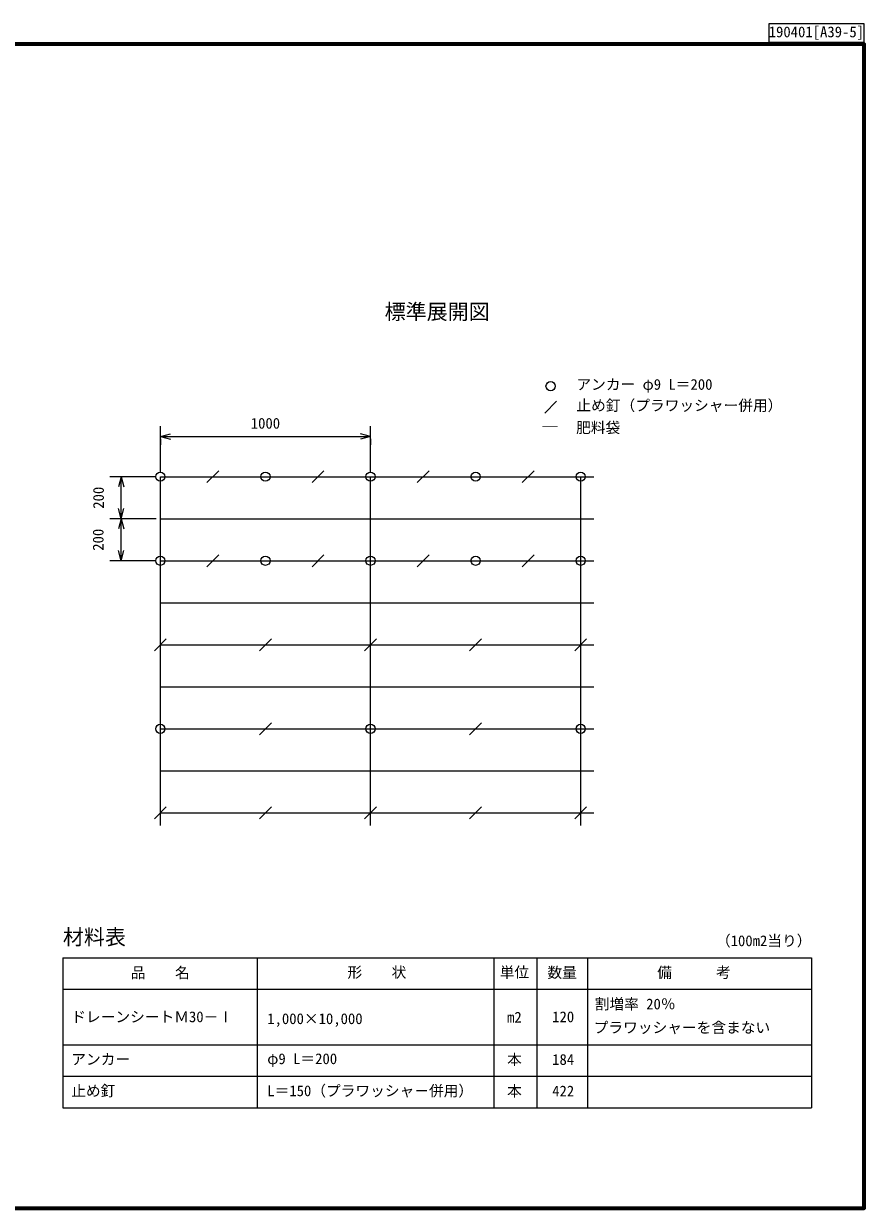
# Model space of a CAD drawing. Units: millimetres, scale not verified. Extents: x 200 to 8200, y 200 to 5838.
# Drawn here: x 4200 to 8200, y 200 to 5838 of the extents above; entities that cross this region are included whole.
import ezdxf
from ezdxf.enums import TextEntityAlignment as Align

# ---------------------------------------------------------------- set-up
doc = ezdxf.new("R2010")
doc.units = ezdxf.units.MM
doc.header["$LTSCALE"] = 20
for name, color, linetype, lineweight in [('C-DOC', 3, 'Continuous', 25), ('C-MTR-FRAM', 5, 'Continuous', 25), ('C-MTR-LINE', 5, 'Continuous', 13), ('C-STR', 7, 'Continuous', 25), ('C-STR-DIM', 1, 'Continuous', 13), ('C-STR-TXT', 7, 'Continuous', 25), ('C-TTL', 2, 'Continuous', 70)]:
    doc.layers.add(name, color=color, linetype=linetype, lineweight=lineweight)
for name, color, linetype in [('C-MTR', 5, 'Continuous'), ('C-MTR-TXT', 5, 'Continuous'), ('C-TTL-TXT', 7, 'Continuous')]:
    doc.layers.add(name, color=color, linetype=linetype)
doc.styles.add('ＭＳ ゴシック', font='')
doc.styles.get('ＭＳ ゴシック').set_extended_font_data('MS Gothic')

msp = doc.modelspace()

# ---------------------------------------------------------------- linework, layer by layer
at = {"layer": 'C-DOC'}
for p, q in [((8200, 5838), (7745, 5838)), ((7745, 5838), (7745, 5750)), ((8200, 5750), (8200, 5838)), ((7745, 5750), (8200, 5750))]:
    msp.add_line(p, q, dxfattribs=at)
at = {"layer": 'C-MTR-FRAM'}
for p, q in [((4386.31, 1392.31), (4386.31, 678.23)), ((4386.31, 1392.31), (7949.03, 1392.31)), ((7949.03, 1392.31), (7949.03, 678.23)), ((4386.31, 678.23), (7949.03, 678.23))]:
    msp.add_line(p, q, dxfattribs=at)
at = {"layer": 'C-MTR-LINE'}
for p, q in [((5311.28, 1392.31), (5311.28, 678.23)), ((6437.54, 1392.31), (6437.54, 678.23)), ((6641.13, 1392.31), (6641.13, 678.23)), ((6882.89, 1392.31), (6882.89, 678.23)), ((4386.31, 1242.31), (7949.03, 1242.31)), ((4386.31, 978.23), (7949.03, 978.23)), ((4386.31, 828.23), (7949.03, 828.23))]:
    msp.add_line(p, q, dxfattribs=at)
at = {"layer": 'C-STR'}
for p, q in [((4850.38, 2022.03), (4850.38, 3682.03)), ((5072.09, 3653.74), (5128.66, 3710.31)), ((5572.09, 3653.74), (5628.66, 3710.31)), ((5850.38, 2022.03), (5850.38, 3682.03)), ((6072.09, 3653.74), (6128.66, 3710.31)), ((6572.09, 3653.74), (6628.66, 3710.31)), ((6850.38, 2022.03), (6850.38, 3682.03)), ((5072.09, 3253.74), (5128.66, 3310.31)), ((5572.09, 3253.74), (5628.66, 3310.31)), ((6072.09, 3253.74), (6128.66, 3310.31)), ((6572.09, 3253.74), (6628.66, 3310.31)), ((4822.09, 2853.74), (4878.66, 2910.31)), ((5322.09, 2853.74), (5378.66, 2910.31)), ((5822.09, 2853.74), (5878.66, 2910.31)), ((6322.09, 2853.74), (6378.66, 2910.31)), ((6822.09, 2853.74), (6878.66, 2910.31)), ((5322.09, 2453.74), (5378.66, 2510.31)), ((6322.09, 2453.74), (6378.66, 2510.31)), ((4822.09, 2053.74), (4878.66, 2110.31)), ((5322.09, 2053.74), (5378.66, 2110.31)), ((5822.09, 2053.74), (5878.66, 2110.31)), ((6322.09, 2053.74), (6378.66, 2110.31)), ((6822.09, 2053.74), (6878.66, 2110.31))]:
    msp.add_line(p, q, dxfattribs=at)
at = {"layer": 'C-STR', "color": 3}
for p, q in [((4850.38, 3682.03), (6913.38, 3682.03)), ((4850.38, 3482.03), (6913.38, 3482.03)), ((4850.38, 3282.03), (6913.38, 3282.03)), ((4850.38, 3082.03), (6913.38, 3082.03)), ((4850.38, 2882.03), (6913.38, 2882.03)), ((4850.38, 2682.03), (6913.38, 2682.03)), ((4850.38, 2482.03), (6913.38, 2482.03)), ((4850.38, 2282.03), (6913.38, 2282.03)), ((4850.38, 2082.03), (6913.38, 2082.03))]:
    msp.add_line(p, q, dxfattribs=at)
at = {"layer": 'C-STR'}
for centre in [(4850.38, 3682.03), (5350.38, 3682.03), (5850.38, 3682.03), (6350.38, 3682.03), (6850.38, 3682.03), (4850.38, 3282.03), (5350.38, 3282.03), (5850.38, 3282.03), (6350.38, 3282.03), (6850.38, 3282.03), (4850.38, 2482.03), (5850.38, 2482.03), (6850.38, 2482.03)]:
    msp.add_circle(centre, 22, dxfattribs=at)
at = {"layer": 'C-STR-DIM'}
for p, q in [((4850.38, 3702.03), (4850.38, 3922.03)), ((5850.38, 3702.03), (5850.38, 3922.03)), ((4850.38, 3873.03), (4898.67, 3885.97)), ((4850.38, 3873.03), (4898.67, 3860.09)), ((4850.38, 3873.03), (5850.38, 3873.03)), ((4850.38, 3862.03), (4850.38, 3833.03)), ((5850.38, 3873.03), (5802.08, 3885.97)), ((5850.38, 3873.03), (5802.08, 3860.09)), ((5850.38, 3862.03), (5850.38, 3833.03)), ((4830.38, 3682.03), (4610.38, 3682.03)), ((4663.76, 3682.03), (4650.82, 3633.73)), ((4663.76, 3682.03), (4676.71, 3633.73)), ((4663.76, 3482.03), (4663.76, 3682.03)), ((4663.76, 3482.03), (4650.82, 3530.32)), ((4663.76, 3482.03), (4676.71, 3530.32)), ((4830.38, 3482.03), (4610.38, 3482.03)), ((4663.76, 3482.03), (4650.82, 3433.73)), ((4663.76, 3282.03), (4663.76, 3482.03)), ((4663.76, 3482.03), (4676.71, 3433.73)), ((4663.76, 3282.03), (4650.82, 3330.32)), ((4663.76, 3282.03), (4676.71, 3330.32)), ((4830.38, 3282.03), (4610.38, 3282.03))]:
    msp.add_line(p, q, dxfattribs=at)
at = {"layer": 'C-STR-TXT'}
msp.add_line((6679.07, 3984.44), (6735.64, 4041.01), dxfattribs=at)
msp.add_circle((6707.35, 4112.73), 22, dxfattribs=at)
at = {"layer": 'C-TTL'}
msp.add_lwpolyline([(200, 200), (8200, 200), (8200, 5740), (200, 5740)], close=True, dxfattribs=at)

# ---------------------------------------------------------------- texts
at = {"layer": 'C-DOC', "style": 'ＭＳ ゴシック'}
msp.add_text('190401[A39-5]', height=51.32, dxfattribs=at).set_placement((7745, 5758), align=Align.BOTTOM_LEFT)
at = {"layer": 'C-MTR', "style": 'ＭＳ ゴシック'}
msp.add_text('材料表', height=73.31, dxfattribs=at).set_placement((4386.31, 1432.31), align=Align.BOTTOM_LEFT)
at = {"layer": 'C-MTR-TXT', "style": 'ＭＳ ゴシック'}
for s, p in [('（100m2当り）', (7494.03, 1432.31)), ('\u3000品\u3000\u3000名\u3000', (4639.77, 1280.31)), ('\u3000形\u3000\u3000状\u3000', (5670.71, 1282.32)), ('\u3000備\u3000\u3000\u3000考\u3000', (7144.74, 1281.65)), ('割増率 20％', (6917.19, 1131.31)), ('ドレーンシートＭ30－Ⅰ', (4426.31, 1070.34)), ('1,000×10,000', (5358.93, 1061.35)), ('プラワッシャーを含まない', (6912.3, 1019.37)), ('アンカー', (4426.31, 868.23)), ('φ9 L＝200', (5358.93, 870.66)), ('止め釘', (4426.31, 718.23)), ('L＝150（プラワッシャ－併用）', (5358.93, 718.23))]:
    msp.add_text(s, height=51.32, dxfattribs=at).set_placement(p, align=Align.BOTTOM_LEFT)
for s, p in [('単位', (6535.13, 1282.31)), ('数量', (6762.17, 1281.31)), ('m2', (6535.13, 1068.34)), ('本', (6535.13, 867.23)), ('本', (6535.13, 717.23))]:
    msp.add_text(s, height=51.32, dxfattribs=at).set_placement(p, align=Align.BOTTOM_CENTER)
for s, p in [('120', (6819.48, 1070.34)), ('184', (6819.48, 867.23)), ('422', (6819.48, 717.23))]:
    msp.add_text(s, height=51.32, dxfattribs=at).set_placement(p, align=Align.BOTTOM_RIGHT)
at = {"layer": 'C-STR-DIM', "color": 7, "style": 'ＭＳ ゴシック'}
msp.add_text('1000', height=51.32, dxfattribs=at).set_placement((5280.38, 3895.23), align=Align.BOTTOM_LEFT)
for p in [(4596.76, 3529.53), (4595.26, 3329.53)]:
    msp.add_text('200', height=51.32, rotation=90, dxfattribs=at).set_placement(p, align=Align.BOTTOM_LEFT)
at = {"layer": 'C-STR-TXT', "style": 'ＭＳ ゴシック'}
for s, p in [('アンカー φ9 L＝200', (6830.08, 4080.23)), ('止め釘（プラワッシャー併用）', (6830.08, 3980.23)), ('肥料袋', (6828.81, 3874.58))]:
    msp.add_text(s, height=51.32, dxfattribs=at).set_placement(p, align=Align.BOTTOM_LEFT)
at = {"layer": 'C-STR-TXT', "color": 3, "style": 'ＭＳ ゴシック', "width": 1.2}
msp.add_text('―', height=51.32, dxfattribs=at).set_placement((6662.66, 3878.58), align=Align.BOTTOM_LEFT)
at = {"layer": 'C-TTL-TXT', "style": 'ＭＳ ゴシック'}
msp.add_text('標準展開図', height=73.31, dxfattribs=at).set_placement((5917.67, 4408.43), align=Align.BOTTOM_LEFT)

doc.saveas('drawing.dxf')
